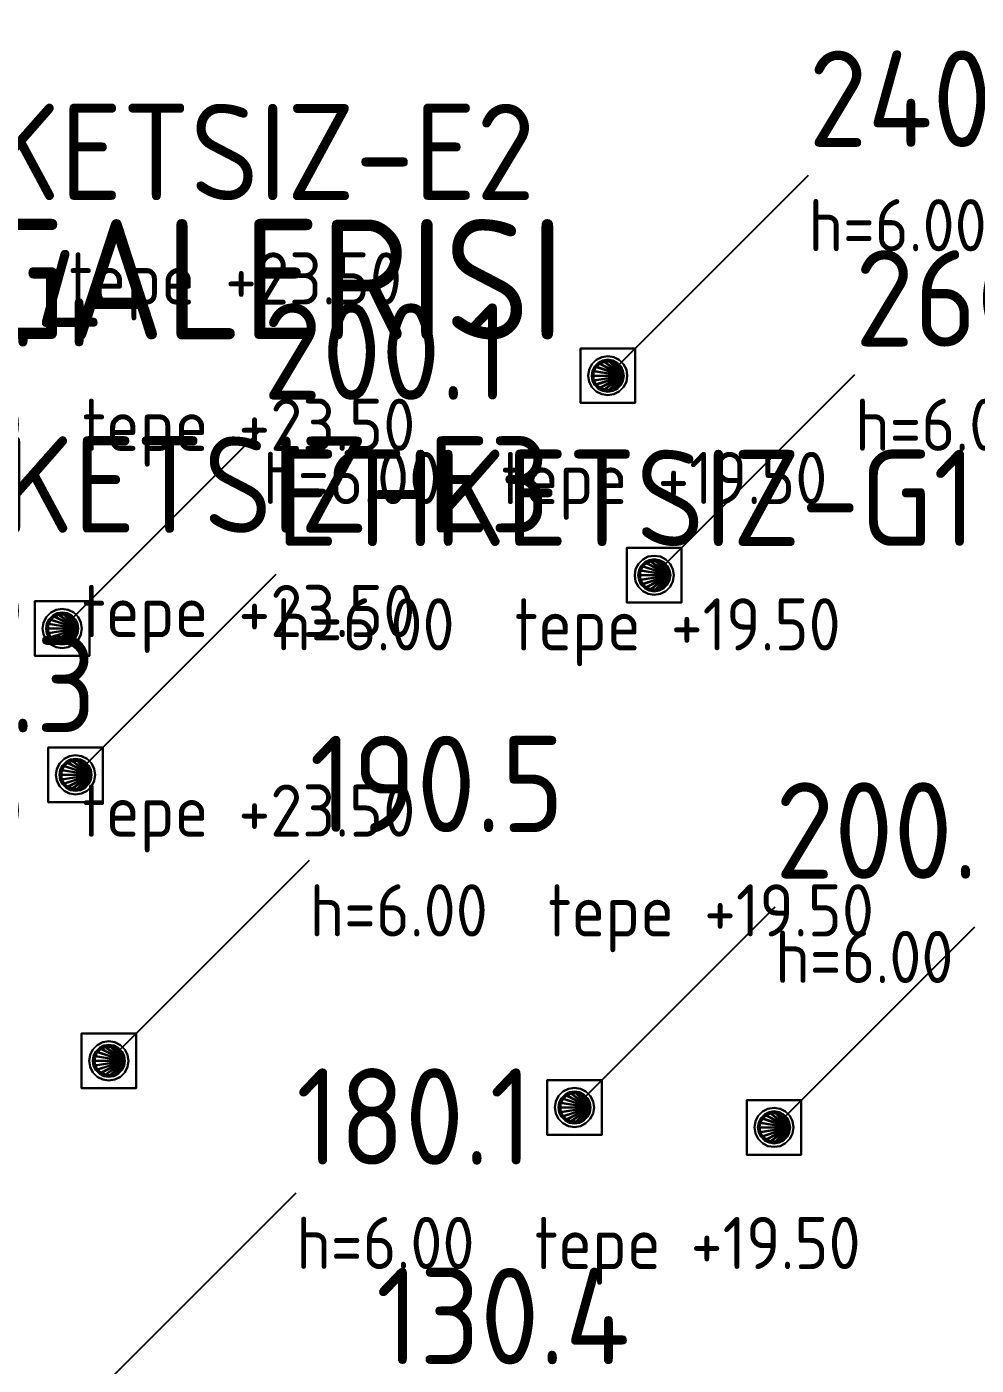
# Model space of a CAD drawing. Header units: metres. Extents: x 0 to 320, y 0 to 192.
# Drawn here: x 198.51 to 222.17, y 57.89 to 91.24 of the extents above; entities that cross this region are included whole.
import ezdxf
from ezdxf.enums import TextEntityAlignment as Align

# ---------------------------------------------------------------- set-up
doc = ezdxf.new("R2010")
doc.units = ezdxf.units.M
for name, color, linetype in [('05-CEPHE', 253, 'Continuous'), ('10-CATI-DOSEME', 254, 'Continuous'), ('11-PARAPET', 9, 'Continuous'), ('20-BACA-180', 40, 'Continuous'), ('20-BACA-190', 50, 'Continuous'), ('20-BACA-200', 70, 'Continuous'), ('20-BACA-240', 110, 'Continuous'), ('20-BACA-260', 150, 'Continuous'), ('20-BACA-ETIKETSIZ', 22, 'Continuous'), ('30-BACA-KODU', 7, 'Continuous'), ('31-KILAVUZ-CIZGI', 8, 'Continuous')]:
    doc.layers.add(name, color=color, linetype=linetype)
doc.styles.add('ANNOT', font='isocp.shx')

# ---------------------------------------------------------------- blocks, each defined once
blk = doc.blocks.new('BACA_180_D800_H6000')
at = {"layer": '20-BACA-180'}
mesh = blk.add_polyface(dxfattribs=at)
corners = [(-0.68, -0.68), (0.68, -0.68), (0.68, 0.68), (-0.68, 0.68), (-0.68, -0.68, 0.4), (0.68, -0.68, 0.4), (0.68, 0.68, 0.4), (-0.68, 0.68, 0.4), (0.4, 0, 0.4), (0.38, 0.124, 0.4), (0.38, 0.124, 5.55), (0.4, 0, 5.55), (0.324, 0.235, 0.4), (0.324, 0.235, 5.55), (0.235, 0.324, 0.4), (0.235, 0.324, 5.55), (0.124, 0.38, 0.4), (0.124, 0.38, 5.55), (0, 0.4, 0.4), (0, 0.4, 5.55), (-0.124, 0.38, 0.4), (-0.124, 0.38, 5.55), (-0.235, 0.324, 0.4), (-0.235, 0.324, 5.55), (-0.324, 0.235, 0.4), (-0.324, 0.235, 5.55), (-0.38, 0.124, 0.4), (-0.38, 0.124, 5.55), (-0.4, 0, 0.4), (-0.4, 0, 5.55), (-0.38, -0.124, 0.4), (-0.38, -0.124, 5.55), (-0.324, -0.235, 0.4), (-0.324, -0.235, 5.55), (-0.235, -0.324, 0.4), (-0.235, -0.324, 5.55), (-0.124, -0.38, 0.4), (-0.124, -0.38, 5.55), (0, -0.4, 0.4), (0, -0.4, 5.55), (0.124, -0.38, 0.4), (0.124, -0.38, 5.55), (0.235, -0.324, 0.4), (0.235, -0.324, 5.55), (0.324, -0.235, 0.4), (0.324, -0.235, 5.55), (0.38, -0.124, 0.4), (0.38, -0.124, 5.55), (0.488, 0, 3.13), (0.464, 0.151, 3.13), (0.464, 0.151, 3.27), (0.488, 0, 3.27), (0.395, 0.287, 3.13), (0.395, 0.287, 3.27), (0.287, 0.395, 3.13), (0.287, 0.395, 3.27), (0.151, 0.464, 3.13), (0.151, 0.464, 3.27), (0, 0.488, 3.13), (0, 0.488, 3.27), (-0.151, 0.464, 3.13), (-0.151, 0.464, 3.27), (-0.287, 0.395, 3.13), (-0.287, 0.395, 3.27), (-0.395, 0.287, 3.13), (-0.395, 0.287, 3.27), (-0.464, 0.151, 3.13), (-0.464, 0.151, 3.27), (-0.488, 0, 3.13), (-0.488, 0, 3.27), (-0.464, -0.151, 3.13), (-0.464, -0.151, 3.27), (-0.395, -0.287, 3.13), (-0.395, -0.287, 3.27), (-0.287, -0.395, 3.13), (-0.287, -0.395, 3.27), (-0.151, -0.464, 3.13), (-0.151, -0.464, 3.27), (0, -0.488, 3.13), (0, -0.488, 3.27), (0.151, -0.464, 3.13), (0.151, -0.464, 3.27), (0.287, -0.395, 3.13), (0.287, -0.395, 3.27), (0.395, -0.287, 3.13), (0.395, -0.287, 3.27), (0.464, -0.151, 3.13), (0.464, -0.151, 3.27), (0.335, 0.109, 5.85), (0.352, 0, 5.85), (0.285, 0.207, 5.85), (0.207, 0.285, 5.85), (0.109, 0.335, 5.85), (0, 0.352, 5.85), (-0.109, 0.335, 5.85), (-0.207, 0.285, 5.85), (-0.285, 0.207, 5.85), (-0.335, 0.109, 5.85), (-0.352, 0, 5.85), (-0.335, -0.109, 5.85), (-0.285, -0.207, 5.85), (-0.207, -0.285, 5.85), (-0.109, -0.335, 5.85), (0, -0.352, 5.85), (0.109, -0.335, 5.85), (0.207, -0.285, 5.85), (0.285, -0.207, 5.85), (0.335, -0.109, 5.85), (0.38, 0, 5.85), (0.361, 0.117, 5.85), (0.361, 0.117, 6), (0.38, 0, 6), (0.307, 0.223, 5.85), (0.307, 0.223, 6), (0.223, 0.307, 5.85), (0.223, 0.307, 6), (0.117, 0.361, 5.85), (0.117, 0.361, 6), (0, 0.38, 5.85), (0, 0.38, 6), (-0.117, 0.361, 5.85), (-0.117, 0.361, 6), (-0.223, 0.307, 5.85), (-0.223, 0.307, 6), (-0.307, 0.223, 5.85), (-0.307, 0.223, 6), (-0.361, 0.117, 5.85), (-0.361, 0.117, 6), (-0.38, 0, 5.85), (-0.38, 0, 6), (-0.361, -0.117, 5.85), (-0.361, -0.117, 6), (-0.307, -0.223, 5.85), (-0.307, -0.223, 6), (-0.223, -0.307, 5.85), (-0.223, -0.307, 6), (-0.117, -0.361, 5.85), (-0.117, -0.361, 6), (0, -0.38, 5.85), (0, -0.38, 6), (0.117, -0.361, 5.85), (0.117, -0.361, 6), (0.223, -0.307, 5.85), (0.223, -0.307, 6), (0.307, -0.223, 5.85), (0.307, -0.223, 6), (0.361, -0.117, 5.85), (0.361, -0.117, 6)]
mesh.append_faces([[corners[k] for k in face] for face in [(0, 1, 2, 3), (4, 5, 6, 7), (0, 1, 5, 4), (1, 2, 6, 5), (2, 3, 7, 6), (3, 0, 4, 7), (8, 9, 10, 11), (9, 12, 13, 10), (12, 14, 15, 13), (14, 16, 17, 15), (16, 18, 19, 17), (18, 20, 21, 19), (20, 22, 23, 21), (22, 24, 25, 23), (24, 26, 27, 25), (26, 28, 29, 27), (28, 30, 31, 29), (30, 32, 33, 31), (32, 34, 35, 33), (34, 36, 37, 35), (36, 38, 39, 37), (38, 40, 41, 39), (40, 42, 43, 41), (42, 44, 45, 43), (44, 46, 47, 45), (46, 8, 11, 47), (8, 9, 12), (11, 10, 13), (8, 12, 14), (11, 13, 15), (8, 14, 16), (11, 15, 17), (8, 16, 18), (11, 17, 19), (8, 18, 20), (11, 19, 21), (8, 20, 22), (11, 21, 23), (8, 22, 24), (11, 23, 25), (8, 24, 26), (11, 25, 27), (8, 26, 28), (11, 27, 29), (8, 28, 30), (11, 29, 31), (8, 30, 32), (11, 31, 33), (8, 32, 34), (11, 33, 35), (8, 34, 36), (11, 35, 37), (8, 36, 38), (11, 37, 39), (8, 38, 40), (11, 39, 41), (8, 40, 42), (11, 41, 43), (8, 42, 44), (11, 43, 45), (8, 44, 46), (11, 45, 47), (48, 49, 50, 51), (49, 52, 53, 50), (52, 54, 55, 53), (54, 56, 57, 55), (56, 58, 59, 57), (58, 60, 61, 59), (60, 62, 63, 61), (62, 64, 65, 63), (64, 66, 67, 65), (66, 68, 69, 67), (68, 70, 71, 69), (70, 72, 73, 71), (72, 74, 75, 73), (74, 76, 77, 75), (76, 78, 79, 77), (78, 80, 81, 79), (80, 82, 83, 81), (82, 84, 85, 83), (84, 86, 87, 85), (86, 48, 51, 87), (11, 10, 88, 89), (10, 13, 90, 88), (13, 15, 91, 90), (15, 17, 92, 91), (17, 19, 93, 92), (19, 21, 94, 93), (21, 23, 95, 94), (23, 25, 96, 95), (25, 27, 97, 96), (27, 29, 98, 97), (29, 31, 99, 98), (31, 33, 100, 99), (33, 35, 101, 100), (35, 37, 102, 101), (37, 39, 103, 102), (39, 41, 104, 103), (41, 43, 105, 104), (43, 45, 106, 105), (45, 47, 107, 106), (47, 11, 89, 107), (108, 109, 110, 111), (109, 112, 113, 110), (112, 114, 115, 113), (114, 116, 117, 115), (116, 118, 119, 117), (118, 120, 121, 119), (120, 122, 123, 121), (122, 124, 125, 123), (124, 126, 127, 125), (126, 128, 129, 127), (128, 130, 131, 129), (130, 132, 133, 131), (132, 134, 135, 133), (134, 136, 137, 135), (136, 138, 139, 137), (138, 140, 141, 139), (140, 142, 143, 141), (142, 144, 145, 143), (144, 146, 147, 145), (146, 108, 111, 147), (108, 109, 112), (111, 110, 113), (108, 112, 114), (111, 113, 115), (108, 114, 116), (111, 115, 117), (108, 116, 118), (111, 117, 119), (108, 118, 120), (111, 119, 121), (108, 120, 122), (111, 121, 123), (108, 122, 124), (111, 123, 125), (108, 124, 126), (111, 125, 127), (108, 126, 128), (111, 127, 129), (108, 128, 130), (111, 129, 131), (108, 130, 132), (111, 131, 133), (108, 132, 134), (111, 133, 135), (108, 134, 136), (111, 135, 137), (108, 136, 138), (111, 137, 139), (108, 138, 140), (111, 139, 141), (108, 140, 142), (111, 141, 143), (108, 142, 144), (111, 143, 145), (108, 144, 146), (111, 145, 147)]])
blk = doc.blocks.new('BACA_190_D800_H6000')
at = {"layer": '20-BACA-190'}
mesh = blk.add_polyface(dxfattribs=at)
corners = [(-0.68, -0.68), (0.68, -0.68), (0.68, 0.68), (-0.68, 0.68), (-0.68, -0.68, 0.4), (0.68, -0.68, 0.4), (0.68, 0.68, 0.4), (-0.68, 0.68, 0.4), (0.4, 0, 0.4), (0.38, 0.124, 0.4), (0.38, 0.124, 5.55), (0.4, 0, 5.55), (0.324, 0.235, 0.4), (0.324, 0.235, 5.55), (0.235, 0.324, 0.4), (0.235, 0.324, 5.55), (0.124, 0.38, 0.4), (0.124, 0.38, 5.55), (0, 0.4, 0.4), (0, 0.4, 5.55), (-0.124, 0.38, 0.4), (-0.124, 0.38, 5.55), (-0.235, 0.324, 0.4), (-0.235, 0.324, 5.55), (-0.324, 0.235, 0.4), (-0.324, 0.235, 5.55), (-0.38, 0.124, 0.4), (-0.38, 0.124, 5.55), (-0.4, 0, 0.4), (-0.4, 0, 5.55), (-0.38, -0.124, 0.4), (-0.38, -0.124, 5.55), (-0.324, -0.235, 0.4), (-0.324, -0.235, 5.55), (-0.235, -0.324, 0.4), (-0.235, -0.324, 5.55), (-0.124, -0.38, 0.4), (-0.124, -0.38, 5.55), (0, -0.4, 0.4), (0, -0.4, 5.55), (0.124, -0.38, 0.4), (0.124, -0.38, 5.55), (0.235, -0.324, 0.4), (0.235, -0.324, 5.55), (0.324, -0.235, 0.4), (0.324, -0.235, 5.55), (0.38, -0.124, 0.4), (0.38, -0.124, 5.55), (0.488, 0, 3.13), (0.464, 0.151, 3.13), (0.464, 0.151, 3.27), (0.488, 0, 3.27), (0.395, 0.287, 3.13), (0.395, 0.287, 3.27), (0.287, 0.395, 3.13), (0.287, 0.395, 3.27), (0.151, 0.464, 3.13), (0.151, 0.464, 3.27), (0, 0.488, 3.13), (0, 0.488, 3.27), (-0.151, 0.464, 3.13), (-0.151, 0.464, 3.27), (-0.287, 0.395, 3.13), (-0.287, 0.395, 3.27), (-0.395, 0.287, 3.13), (-0.395, 0.287, 3.27), (-0.464, 0.151, 3.13), (-0.464, 0.151, 3.27), (-0.488, 0, 3.13), (-0.488, 0, 3.27), (-0.464, -0.151, 3.13), (-0.464, -0.151, 3.27), (-0.395, -0.287, 3.13), (-0.395, -0.287, 3.27), (-0.287, -0.395, 3.13), (-0.287, -0.395, 3.27), (-0.151, -0.464, 3.13), (-0.151, -0.464, 3.27), (0, -0.488, 3.13), (0, -0.488, 3.27), (0.151, -0.464, 3.13), (0.151, -0.464, 3.27), (0.287, -0.395, 3.13), (0.287, -0.395, 3.27), (0.395, -0.287, 3.13), (0.395, -0.287, 3.27), (0.464, -0.151, 3.13), (0.464, -0.151, 3.27), (0.335, 0.109, 5.85), (0.352, 0, 5.85), (0.285, 0.207, 5.85), (0.207, 0.285, 5.85), (0.109, 0.335, 5.85), (0, 0.352, 5.85), (-0.109, 0.335, 5.85), (-0.207, 0.285, 5.85), (-0.285, 0.207, 5.85), (-0.335, 0.109, 5.85), (-0.352, 0, 5.85), (-0.335, -0.109, 5.85), (-0.285, -0.207, 5.85), (-0.207, -0.285, 5.85), (-0.109, -0.335, 5.85), (0, -0.352, 5.85), (0.109, -0.335, 5.85), (0.207, -0.285, 5.85), (0.285, -0.207, 5.85), (0.335, -0.109, 5.85), (0.38, 0, 5.85), (0.361, 0.117, 5.85), (0.361, 0.117, 6), (0.38, 0, 6), (0.307, 0.223, 5.85), (0.307, 0.223, 6), (0.223, 0.307, 5.85), (0.223, 0.307, 6), (0.117, 0.361, 5.85), (0.117, 0.361, 6), (0, 0.38, 5.85), (0, 0.38, 6), (-0.117, 0.361, 5.85), (-0.117, 0.361, 6), (-0.223, 0.307, 5.85), (-0.223, 0.307, 6), (-0.307, 0.223, 5.85), (-0.307, 0.223, 6), (-0.361, 0.117, 5.85), (-0.361, 0.117, 6), (-0.38, 0, 5.85), (-0.38, 0, 6), (-0.361, -0.117, 5.85), (-0.361, -0.117, 6), (-0.307, -0.223, 5.85), (-0.307, -0.223, 6), (-0.223, -0.307, 5.85), (-0.223, -0.307, 6), (-0.117, -0.361, 5.85), (-0.117, -0.361, 6), (0, -0.38, 5.85), (0, -0.38, 6), (0.117, -0.361, 5.85), (0.117, -0.361, 6), (0.223, -0.307, 5.85), (0.223, -0.307, 6), (0.307, -0.223, 5.85), (0.307, -0.223, 6), (0.361, -0.117, 5.85), (0.361, -0.117, 6)]
mesh.append_faces([[corners[k] for k in face] for face in [(0, 1, 2, 3), (4, 5, 6, 7), (0, 1, 5, 4), (1, 2, 6, 5), (2, 3, 7, 6), (3, 0, 4, 7), (8, 9, 10, 11), (9, 12, 13, 10), (12, 14, 15, 13), (14, 16, 17, 15), (16, 18, 19, 17), (18, 20, 21, 19), (20, 22, 23, 21), (22, 24, 25, 23), (24, 26, 27, 25), (26, 28, 29, 27), (28, 30, 31, 29), (30, 32, 33, 31), (32, 34, 35, 33), (34, 36, 37, 35), (36, 38, 39, 37), (38, 40, 41, 39), (40, 42, 43, 41), (42, 44, 45, 43), (44, 46, 47, 45), (46, 8, 11, 47), (8, 9, 12), (11, 10, 13), (8, 12, 14), (11, 13, 15), (8, 14, 16), (11, 15, 17), (8, 16, 18), (11, 17, 19), (8, 18, 20), (11, 19, 21), (8, 20, 22), (11, 21, 23), (8, 22, 24), (11, 23, 25), (8, 24, 26), (11, 25, 27), (8, 26, 28), (11, 27, 29), (8, 28, 30), (11, 29, 31), (8, 30, 32), (11, 31, 33), (8, 32, 34), (11, 33, 35), (8, 34, 36), (11, 35, 37), (8, 36, 38), (11, 37, 39), (8, 38, 40), (11, 39, 41), (8, 40, 42), (11, 41, 43), (8, 42, 44), (11, 43, 45), (8, 44, 46), (11, 45, 47), (48, 49, 50, 51), (49, 52, 53, 50), (52, 54, 55, 53), (54, 56, 57, 55), (56, 58, 59, 57), (58, 60, 61, 59), (60, 62, 63, 61), (62, 64, 65, 63), (64, 66, 67, 65), (66, 68, 69, 67), (68, 70, 71, 69), (70, 72, 73, 71), (72, 74, 75, 73), (74, 76, 77, 75), (76, 78, 79, 77), (78, 80, 81, 79), (80, 82, 83, 81), (82, 84, 85, 83), (84, 86, 87, 85), (86, 48, 51, 87), (11, 10, 88, 89), (10, 13, 90, 88), (13, 15, 91, 90), (15, 17, 92, 91), (17, 19, 93, 92), (19, 21, 94, 93), (21, 23, 95, 94), (23, 25, 96, 95), (25, 27, 97, 96), (27, 29, 98, 97), (29, 31, 99, 98), (31, 33, 100, 99), (33, 35, 101, 100), (35, 37, 102, 101), (37, 39, 103, 102), (39, 41, 104, 103), (41, 43, 105, 104), (43, 45, 106, 105), (45, 47, 107, 106), (47, 11, 89, 107), (108, 109, 110, 111), (109, 112, 113, 110), (112, 114, 115, 113), (114, 116, 117, 115), (116, 118, 119, 117), (118, 120, 121, 119), (120, 122, 123, 121), (122, 124, 125, 123), (124, 126, 127, 125), (126, 128, 129, 127), (128, 130, 131, 129), (130, 132, 133, 131), (132, 134, 135, 133), (134, 136, 137, 135), (136, 138, 139, 137), (138, 140, 141, 139), (140, 142, 143, 141), (142, 144, 145, 143), (144, 146, 147, 145), (146, 108, 111, 147), (108, 109, 112), (111, 110, 113), (108, 112, 114), (111, 113, 115), (108, 114, 116), (111, 115, 117), (108, 116, 118), (111, 117, 119), (108, 118, 120), (111, 119, 121), (108, 120, 122), (111, 121, 123), (108, 122, 124), (111, 123, 125), (108, 124, 126), (111, 125, 127), (108, 126, 128), (111, 127, 129), (108, 128, 130), (111, 129, 131), (108, 130, 132), (111, 131, 133), (108, 132, 134), (111, 133, 135), (108, 134, 136), (111, 135, 137), (108, 136, 138), (111, 137, 139), (108, 138, 140), (111, 139, 141), (108, 140, 142), (111, 141, 143), (108, 142, 144), (111, 143, 145), (108, 144, 146), (111, 145, 147)]])
blk = doc.blocks.new('BACA_200_D800_H6000')
at = {"layer": '20-BACA-200'}
mesh = blk.add_polyface(dxfattribs=at)
corners = [(-0.68, -0.68), (0.68, -0.68), (0.68, 0.68), (-0.68, 0.68), (-0.68, -0.68, 0.4), (0.68, -0.68, 0.4), (0.68, 0.68, 0.4), (-0.68, 0.68, 0.4), (0.4, 0, 0.4), (0.38, 0.124, 0.4), (0.38, 0.124, 5.55), (0.4, 0, 5.55), (0.324, 0.235, 0.4), (0.324, 0.235, 5.55), (0.235, 0.324, 0.4), (0.235, 0.324, 5.55), (0.124, 0.38, 0.4), (0.124, 0.38, 5.55), (0, 0.4, 0.4), (0, 0.4, 5.55), (-0.124, 0.38, 0.4), (-0.124, 0.38, 5.55), (-0.235, 0.324, 0.4), (-0.235, 0.324, 5.55), (-0.324, 0.235, 0.4), (-0.324, 0.235, 5.55), (-0.38, 0.124, 0.4), (-0.38, 0.124, 5.55), (-0.4, 0, 0.4), (-0.4, 0, 5.55), (-0.38, -0.124, 0.4), (-0.38, -0.124, 5.55), (-0.324, -0.235, 0.4), (-0.324, -0.235, 5.55), (-0.235, -0.324, 0.4), (-0.235, -0.324, 5.55), (-0.124, -0.38, 0.4), (-0.124, -0.38, 5.55), (0, -0.4, 0.4), (0, -0.4, 5.55), (0.124, -0.38, 0.4), (0.124, -0.38, 5.55), (0.235, -0.324, 0.4), (0.235, -0.324, 5.55), (0.324, -0.235, 0.4), (0.324, -0.235, 5.55), (0.38, -0.124, 0.4), (0.38, -0.124, 5.55), (0.488, 0, 3.13), (0.464, 0.151, 3.13), (0.464, 0.151, 3.27), (0.488, 0, 3.27), (0.395, 0.287, 3.13), (0.395, 0.287, 3.27), (0.287, 0.395, 3.13), (0.287, 0.395, 3.27), (0.151, 0.464, 3.13), (0.151, 0.464, 3.27), (0, 0.488, 3.13), (0, 0.488, 3.27), (-0.151, 0.464, 3.13), (-0.151, 0.464, 3.27), (-0.287, 0.395, 3.13), (-0.287, 0.395, 3.27), (-0.395, 0.287, 3.13), (-0.395, 0.287, 3.27), (-0.464, 0.151, 3.13), (-0.464, 0.151, 3.27), (-0.488, 0, 3.13), (-0.488, 0, 3.27), (-0.464, -0.151, 3.13), (-0.464, -0.151, 3.27), (-0.395, -0.287, 3.13), (-0.395, -0.287, 3.27), (-0.287, -0.395, 3.13), (-0.287, -0.395, 3.27), (-0.151, -0.464, 3.13), (-0.151, -0.464, 3.27), (0, -0.488, 3.13), (0, -0.488, 3.27), (0.151, -0.464, 3.13), (0.151, -0.464, 3.27), (0.287, -0.395, 3.13), (0.287, -0.395, 3.27), (0.395, -0.287, 3.13), (0.395, -0.287, 3.27), (0.464, -0.151, 3.13), (0.464, -0.151, 3.27), (0.335, 0.109, 5.85), (0.352, 0, 5.85), (0.285, 0.207, 5.85), (0.207, 0.285, 5.85), (0.109, 0.335, 5.85), (0, 0.352, 5.85), (-0.109, 0.335, 5.85), (-0.207, 0.285, 5.85), (-0.285, 0.207, 5.85), (-0.335, 0.109, 5.85), (-0.352, 0, 5.85), (-0.335, -0.109, 5.85), (-0.285, -0.207, 5.85), (-0.207, -0.285, 5.85), (-0.109, -0.335, 5.85), (0, -0.352, 5.85), (0.109, -0.335, 5.85), (0.207, -0.285, 5.85), (0.285, -0.207, 5.85), (0.335, -0.109, 5.85), (0.38, 0, 5.85), (0.361, 0.117, 5.85), (0.361, 0.117, 6), (0.38, 0, 6), (0.307, 0.223, 5.85), (0.307, 0.223, 6), (0.223, 0.307, 5.85), (0.223, 0.307, 6), (0.117, 0.361, 5.85), (0.117, 0.361, 6), (0, 0.38, 5.85), (0, 0.38, 6), (-0.117, 0.361, 5.85), (-0.117, 0.361, 6), (-0.223, 0.307, 5.85), (-0.223, 0.307, 6), (-0.307, 0.223, 5.85), (-0.307, 0.223, 6), (-0.361, 0.117, 5.85), (-0.361, 0.117, 6), (-0.38, 0, 5.85), (-0.38, 0, 6), (-0.361, -0.117, 5.85), (-0.361, -0.117, 6), (-0.307, -0.223, 5.85), (-0.307, -0.223, 6), (-0.223, -0.307, 5.85), (-0.223, -0.307, 6), (-0.117, -0.361, 5.85), (-0.117, -0.361, 6), (0, -0.38, 5.85), (0, -0.38, 6), (0.117, -0.361, 5.85), (0.117, -0.361, 6), (0.223, -0.307, 5.85), (0.223, -0.307, 6), (0.307, -0.223, 5.85), (0.307, -0.223, 6), (0.361, -0.117, 5.85), (0.361, -0.117, 6)]
mesh.append_faces([[corners[k] for k in face] for face in [(0, 1, 2, 3), (4, 5, 6, 7), (0, 1, 5, 4), (1, 2, 6, 5), (2, 3, 7, 6), (3, 0, 4, 7), (8, 9, 10, 11), (9, 12, 13, 10), (12, 14, 15, 13), (14, 16, 17, 15), (16, 18, 19, 17), (18, 20, 21, 19), (20, 22, 23, 21), (22, 24, 25, 23), (24, 26, 27, 25), (26, 28, 29, 27), (28, 30, 31, 29), (30, 32, 33, 31), (32, 34, 35, 33), (34, 36, 37, 35), (36, 38, 39, 37), (38, 40, 41, 39), (40, 42, 43, 41), (42, 44, 45, 43), (44, 46, 47, 45), (46, 8, 11, 47), (8, 9, 12), (11, 10, 13), (8, 12, 14), (11, 13, 15), (8, 14, 16), (11, 15, 17), (8, 16, 18), (11, 17, 19), (8, 18, 20), (11, 19, 21), (8, 20, 22), (11, 21, 23), (8, 22, 24), (11, 23, 25), (8, 24, 26), (11, 25, 27), (8, 26, 28), (11, 27, 29), (8, 28, 30), (11, 29, 31), (8, 30, 32), (11, 31, 33), (8, 32, 34), (11, 33, 35), (8, 34, 36), (11, 35, 37), (8, 36, 38), (11, 37, 39), (8, 38, 40), (11, 39, 41), (8, 40, 42), (11, 41, 43), (8, 42, 44), (11, 43, 45), (8, 44, 46), (11, 45, 47), (48, 49, 50, 51), (49, 52, 53, 50), (52, 54, 55, 53), (54, 56, 57, 55), (56, 58, 59, 57), (58, 60, 61, 59), (60, 62, 63, 61), (62, 64, 65, 63), (64, 66, 67, 65), (66, 68, 69, 67), (68, 70, 71, 69), (70, 72, 73, 71), (72, 74, 75, 73), (74, 76, 77, 75), (76, 78, 79, 77), (78, 80, 81, 79), (80, 82, 83, 81), (82, 84, 85, 83), (84, 86, 87, 85), (86, 48, 51, 87), (11, 10, 88, 89), (10, 13, 90, 88), (13, 15, 91, 90), (15, 17, 92, 91), (17, 19, 93, 92), (19, 21, 94, 93), (21, 23, 95, 94), (23, 25, 96, 95), (25, 27, 97, 96), (27, 29, 98, 97), (29, 31, 99, 98), (31, 33, 100, 99), (33, 35, 101, 100), (35, 37, 102, 101), (37, 39, 103, 102), (39, 41, 104, 103), (41, 43, 105, 104), (43, 45, 106, 105), (45, 47, 107, 106), (47, 11, 89, 107), (108, 109, 110, 111), (109, 112, 113, 110), (112, 114, 115, 113), (114, 116, 117, 115), (116, 118, 119, 117), (118, 120, 121, 119), (120, 122, 123, 121), (122, 124, 125, 123), (124, 126, 127, 125), (126, 128, 129, 127), (128, 130, 131, 129), (130, 132, 133, 131), (132, 134, 135, 133), (134, 136, 137, 135), (136, 138, 139, 137), (138, 140, 141, 139), (140, 142, 143, 141), (142, 144, 145, 143), (144, 146, 147, 145), (146, 108, 111, 147), (108, 109, 112), (111, 110, 113), (108, 112, 114), (111, 113, 115), (108, 114, 116), (111, 115, 117), (108, 116, 118), (111, 117, 119), (108, 118, 120), (111, 119, 121), (108, 120, 122), (111, 121, 123), (108, 122, 124), (111, 123, 125), (108, 124, 126), (111, 125, 127), (108, 126, 128), (111, 127, 129), (108, 128, 130), (111, 129, 131), (108, 130, 132), (111, 131, 133), (108, 132, 134), (111, 133, 135), (108, 134, 136), (111, 135, 137), (108, 136, 138), (111, 137, 139), (108, 138, 140), (111, 139, 141), (108, 140, 142), (111, 141, 143), (108, 142, 144), (111, 143, 145), (108, 144, 146), (111, 145, 147)]])
blk = doc.blocks.new('BACA_240_D800_H6000')
at = {"layer": '20-BACA-240'}
mesh = blk.add_polyface(dxfattribs=at)
corners = [(-0.68, -0.68), (0.68, -0.68), (0.68, 0.68), (-0.68, 0.68), (-0.68, -0.68, 0.4), (0.68, -0.68, 0.4), (0.68, 0.68, 0.4), (-0.68, 0.68, 0.4), (0.4, 0, 0.4), (0.38, 0.124, 0.4), (0.38, 0.124, 5.55), (0.4, 0, 5.55), (0.324, 0.235, 0.4), (0.324, 0.235, 5.55), (0.235, 0.324, 0.4), (0.235, 0.324, 5.55), (0.124, 0.38, 0.4), (0.124, 0.38, 5.55), (0, 0.4, 0.4), (0, 0.4, 5.55), (-0.124, 0.38, 0.4), (-0.124, 0.38, 5.55), (-0.235, 0.324, 0.4), (-0.235, 0.324, 5.55), (-0.324, 0.235, 0.4), (-0.324, 0.235, 5.55), (-0.38, 0.124, 0.4), (-0.38, 0.124, 5.55), (-0.4, 0, 0.4), (-0.4, 0, 5.55), (-0.38, -0.124, 0.4), (-0.38, -0.124, 5.55), (-0.324, -0.235, 0.4), (-0.324, -0.235, 5.55), (-0.235, -0.324, 0.4), (-0.235, -0.324, 5.55), (-0.124, -0.38, 0.4), (-0.124, -0.38, 5.55), (0, -0.4, 0.4), (0, -0.4, 5.55), (0.124, -0.38, 0.4), (0.124, -0.38, 5.55), (0.235, -0.324, 0.4), (0.235, -0.324, 5.55), (0.324, -0.235, 0.4), (0.324, -0.235, 5.55), (0.38, -0.124, 0.4), (0.38, -0.124, 5.55), (0.488, 0, 3.13), (0.464, 0.151, 3.13), (0.464, 0.151, 3.27), (0.488, 0, 3.27), (0.395, 0.287, 3.13), (0.395, 0.287, 3.27), (0.287, 0.395, 3.13), (0.287, 0.395, 3.27), (0.151, 0.464, 3.13), (0.151, 0.464, 3.27), (0, 0.488, 3.13), (0, 0.488, 3.27), (-0.151, 0.464, 3.13), (-0.151, 0.464, 3.27), (-0.287, 0.395, 3.13), (-0.287, 0.395, 3.27), (-0.395, 0.287, 3.13), (-0.395, 0.287, 3.27), (-0.464, 0.151, 3.13), (-0.464, 0.151, 3.27), (-0.488, 0, 3.13), (-0.488, 0, 3.27), (-0.464, -0.151, 3.13), (-0.464, -0.151, 3.27), (-0.395, -0.287, 3.13), (-0.395, -0.287, 3.27), (-0.287, -0.395, 3.13), (-0.287, -0.395, 3.27), (-0.151, -0.464, 3.13), (-0.151, -0.464, 3.27), (0, -0.488, 3.13), (0, -0.488, 3.27), (0.151, -0.464, 3.13), (0.151, -0.464, 3.27), (0.287, -0.395, 3.13), (0.287, -0.395, 3.27), (0.395, -0.287, 3.13), (0.395, -0.287, 3.27), (0.464, -0.151, 3.13), (0.464, -0.151, 3.27), (0.335, 0.109, 5.85), (0.352, 0, 5.85), (0.285, 0.207, 5.85), (0.207, 0.285, 5.85), (0.109, 0.335, 5.85), (0, 0.352, 5.85), (-0.109, 0.335, 5.85), (-0.207, 0.285, 5.85), (-0.285, 0.207, 5.85), (-0.335, 0.109, 5.85), (-0.352, 0, 5.85), (-0.335, -0.109, 5.85), (-0.285, -0.207, 5.85), (-0.207, -0.285, 5.85), (-0.109, -0.335, 5.85), (0, -0.352, 5.85), (0.109, -0.335, 5.85), (0.207, -0.285, 5.85), (0.285, -0.207, 5.85), (0.335, -0.109, 5.85), (0.38, 0, 5.85), (0.361, 0.117, 5.85), (0.361, 0.117, 6), (0.38, 0, 6), (0.307, 0.223, 5.85), (0.307, 0.223, 6), (0.223, 0.307, 5.85), (0.223, 0.307, 6), (0.117, 0.361, 5.85), (0.117, 0.361, 6), (0, 0.38, 5.85), (0, 0.38, 6), (-0.117, 0.361, 5.85), (-0.117, 0.361, 6), (-0.223, 0.307, 5.85), (-0.223, 0.307, 6), (-0.307, 0.223, 5.85), (-0.307, 0.223, 6), (-0.361, 0.117, 5.85), (-0.361, 0.117, 6), (-0.38, 0, 5.85), (-0.38, 0, 6), (-0.361, -0.117, 5.85), (-0.361, -0.117, 6), (-0.307, -0.223, 5.85), (-0.307, -0.223, 6), (-0.223, -0.307, 5.85), (-0.223, -0.307, 6), (-0.117, -0.361, 5.85), (-0.117, -0.361, 6), (0, -0.38, 5.85), (0, -0.38, 6), (0.117, -0.361, 5.85), (0.117, -0.361, 6), (0.223, -0.307, 5.85), (0.223, -0.307, 6), (0.307, -0.223, 5.85), (0.307, -0.223, 6), (0.361, -0.117, 5.85), (0.361, -0.117, 6)]
mesh.append_faces([[corners[k] for k in face] for face in [(0, 1, 2, 3), (4, 5, 6, 7), (0, 1, 5, 4), (1, 2, 6, 5), (2, 3, 7, 6), (3, 0, 4, 7), (8, 9, 10, 11), (9, 12, 13, 10), (12, 14, 15, 13), (14, 16, 17, 15), (16, 18, 19, 17), (18, 20, 21, 19), (20, 22, 23, 21), (22, 24, 25, 23), (24, 26, 27, 25), (26, 28, 29, 27), (28, 30, 31, 29), (30, 32, 33, 31), (32, 34, 35, 33), (34, 36, 37, 35), (36, 38, 39, 37), (38, 40, 41, 39), (40, 42, 43, 41), (42, 44, 45, 43), (44, 46, 47, 45), (46, 8, 11, 47), (8, 9, 12), (11, 10, 13), (8, 12, 14), (11, 13, 15), (8, 14, 16), (11, 15, 17), (8, 16, 18), (11, 17, 19), (8, 18, 20), (11, 19, 21), (8, 20, 22), (11, 21, 23), (8, 22, 24), (11, 23, 25), (8, 24, 26), (11, 25, 27), (8, 26, 28), (11, 27, 29), (8, 28, 30), (11, 29, 31), (8, 30, 32), (11, 31, 33), (8, 32, 34), (11, 33, 35), (8, 34, 36), (11, 35, 37), (8, 36, 38), (11, 37, 39), (8, 38, 40), (11, 39, 41), (8, 40, 42), (11, 41, 43), (8, 42, 44), (11, 43, 45), (8, 44, 46), (11, 45, 47), (48, 49, 50, 51), (49, 52, 53, 50), (52, 54, 55, 53), (54, 56, 57, 55), (56, 58, 59, 57), (58, 60, 61, 59), (60, 62, 63, 61), (62, 64, 65, 63), (64, 66, 67, 65), (66, 68, 69, 67), (68, 70, 71, 69), (70, 72, 73, 71), (72, 74, 75, 73), (74, 76, 77, 75), (76, 78, 79, 77), (78, 80, 81, 79), (80, 82, 83, 81), (82, 84, 85, 83), (84, 86, 87, 85), (86, 48, 51, 87), (11, 10, 88, 89), (10, 13, 90, 88), (13, 15, 91, 90), (15, 17, 92, 91), (17, 19, 93, 92), (19, 21, 94, 93), (21, 23, 95, 94), (23, 25, 96, 95), (25, 27, 97, 96), (27, 29, 98, 97), (29, 31, 99, 98), (31, 33, 100, 99), (33, 35, 101, 100), (35, 37, 102, 101), (37, 39, 103, 102), (39, 41, 104, 103), (41, 43, 105, 104), (43, 45, 106, 105), (45, 47, 107, 106), (47, 11, 89, 107), (108, 109, 110, 111), (109, 112, 113, 110), (112, 114, 115, 113), (114, 116, 117, 115), (116, 118, 119, 117), (118, 120, 121, 119), (120, 122, 123, 121), (122, 124, 125, 123), (124, 126, 127, 125), (126, 128, 129, 127), (128, 130, 131, 129), (130, 132, 133, 131), (132, 134, 135, 133), (134, 136, 137, 135), (136, 138, 139, 137), (138, 140, 141, 139), (140, 142, 143, 141), (142, 144, 145, 143), (144, 146, 147, 145), (146, 108, 111, 147), (108, 109, 112), (111, 110, 113), (108, 112, 114), (111, 113, 115), (108, 114, 116), (111, 115, 117), (108, 116, 118), (111, 117, 119), (108, 118, 120), (111, 119, 121), (108, 120, 122), (111, 121, 123), (108, 122, 124), (111, 123, 125), (108, 124, 126), (111, 125, 127), (108, 126, 128), (111, 127, 129), (108, 128, 130), (111, 129, 131), (108, 130, 132), (111, 131, 133), (108, 132, 134), (111, 133, 135), (108, 134, 136), (111, 135, 137), (108, 136, 138), (111, 137, 139), (108, 138, 140), (111, 139, 141), (108, 140, 142), (111, 141, 143), (108, 142, 144), (111, 143, 145), (108, 144, 146), (111, 145, 147)]])
blk = doc.blocks.new('BACA_260_D800_H6000')
at = {"layer": '20-BACA-260'}
mesh = blk.add_polyface(dxfattribs=at)
corners = [(-0.68, -0.68), (0.68, -0.68), (0.68, 0.68), (-0.68, 0.68), (-0.68, -0.68, 0.4), (0.68, -0.68, 0.4), (0.68, 0.68, 0.4), (-0.68, 0.68, 0.4), (0.4, 0, 0.4), (0.38, 0.124, 0.4), (0.38, 0.124, 5.55), (0.4, 0, 5.55), (0.324, 0.235, 0.4), (0.324, 0.235, 5.55), (0.235, 0.324, 0.4), (0.235, 0.324, 5.55), (0.124, 0.38, 0.4), (0.124, 0.38, 5.55), (0, 0.4, 0.4), (0, 0.4, 5.55), (-0.124, 0.38, 0.4), (-0.124, 0.38, 5.55), (-0.235, 0.324, 0.4), (-0.235, 0.324, 5.55), (-0.324, 0.235, 0.4), (-0.324, 0.235, 5.55), (-0.38, 0.124, 0.4), (-0.38, 0.124, 5.55), (-0.4, 0, 0.4), (-0.4, 0, 5.55), (-0.38, -0.124, 0.4), (-0.38, -0.124, 5.55), (-0.324, -0.235, 0.4), (-0.324, -0.235, 5.55), (-0.235, -0.324, 0.4), (-0.235, -0.324, 5.55), (-0.124, -0.38, 0.4), (-0.124, -0.38, 5.55), (0, -0.4, 0.4), (0, -0.4, 5.55), (0.124, -0.38, 0.4), (0.124, -0.38, 5.55), (0.235, -0.324, 0.4), (0.235, -0.324, 5.55), (0.324, -0.235, 0.4), (0.324, -0.235, 5.55), (0.38, -0.124, 0.4), (0.38, -0.124, 5.55), (0.488, 0, 3.13), (0.464, 0.151, 3.13), (0.464, 0.151, 3.27), (0.488, 0, 3.27), (0.395, 0.287, 3.13), (0.395, 0.287, 3.27), (0.287, 0.395, 3.13), (0.287, 0.395, 3.27), (0.151, 0.464, 3.13), (0.151, 0.464, 3.27), (0, 0.488, 3.13), (0, 0.488, 3.27), (-0.151, 0.464, 3.13), (-0.151, 0.464, 3.27), (-0.287, 0.395, 3.13), (-0.287, 0.395, 3.27), (-0.395, 0.287, 3.13), (-0.395, 0.287, 3.27), (-0.464, 0.151, 3.13), (-0.464, 0.151, 3.27), (-0.488, 0, 3.13), (-0.488, 0, 3.27), (-0.464, -0.151, 3.13), (-0.464, -0.151, 3.27), (-0.395, -0.287, 3.13), (-0.395, -0.287, 3.27), (-0.287, -0.395, 3.13), (-0.287, -0.395, 3.27), (-0.151, -0.464, 3.13), (-0.151, -0.464, 3.27), (0, -0.488, 3.13), (0, -0.488, 3.27), (0.151, -0.464, 3.13), (0.151, -0.464, 3.27), (0.287, -0.395, 3.13), (0.287, -0.395, 3.27), (0.395, -0.287, 3.13), (0.395, -0.287, 3.27), (0.464, -0.151, 3.13), (0.464, -0.151, 3.27), (0.335, 0.109, 5.85), (0.352, 0, 5.85), (0.285, 0.207, 5.85), (0.207, 0.285, 5.85), (0.109, 0.335, 5.85), (0, 0.352, 5.85), (-0.109, 0.335, 5.85), (-0.207, 0.285, 5.85), (-0.285, 0.207, 5.85), (-0.335, 0.109, 5.85), (-0.352, 0, 5.85), (-0.335, -0.109, 5.85), (-0.285, -0.207, 5.85), (-0.207, -0.285, 5.85), (-0.109, -0.335, 5.85), (0, -0.352, 5.85), (0.109, -0.335, 5.85), (0.207, -0.285, 5.85), (0.285, -0.207, 5.85), (0.335, -0.109, 5.85), (0.38, 0, 5.85), (0.361, 0.117, 5.85), (0.361, 0.117, 6), (0.38, 0, 6), (0.307, 0.223, 5.85), (0.307, 0.223, 6), (0.223, 0.307, 5.85), (0.223, 0.307, 6), (0.117, 0.361, 5.85), (0.117, 0.361, 6), (0, 0.38, 5.85), (0, 0.38, 6), (-0.117, 0.361, 5.85), (-0.117, 0.361, 6), (-0.223, 0.307, 5.85), (-0.223, 0.307, 6), (-0.307, 0.223, 5.85), (-0.307, 0.223, 6), (-0.361, 0.117, 5.85), (-0.361, 0.117, 6), (-0.38, 0, 5.85), (-0.38, 0, 6), (-0.361, -0.117, 5.85), (-0.361, -0.117, 6), (-0.307, -0.223, 5.85), (-0.307, -0.223, 6), (-0.223, -0.307, 5.85), (-0.223, -0.307, 6), (-0.117, -0.361, 5.85), (-0.117, -0.361, 6), (0, -0.38, 5.85), (0, -0.38, 6), (0.117, -0.361, 5.85), (0.117, -0.361, 6), (0.223, -0.307, 5.85), (0.223, -0.307, 6), (0.307, -0.223, 5.85), (0.307, -0.223, 6), (0.361, -0.117, 5.85), (0.361, -0.117, 6)]
mesh.append_faces([[corners[k] for k in face] for face in [(0, 1, 2, 3), (4, 5, 6, 7), (0, 1, 5, 4), (1, 2, 6, 5), (2, 3, 7, 6), (3, 0, 4, 7), (8, 9, 10, 11), (9, 12, 13, 10), (12, 14, 15, 13), (14, 16, 17, 15), (16, 18, 19, 17), (18, 20, 21, 19), (20, 22, 23, 21), (22, 24, 25, 23), (24, 26, 27, 25), (26, 28, 29, 27), (28, 30, 31, 29), (30, 32, 33, 31), (32, 34, 35, 33), (34, 36, 37, 35), (36, 38, 39, 37), (38, 40, 41, 39), (40, 42, 43, 41), (42, 44, 45, 43), (44, 46, 47, 45), (46, 8, 11, 47), (8, 9, 12), (11, 10, 13), (8, 12, 14), (11, 13, 15), (8, 14, 16), (11, 15, 17), (8, 16, 18), (11, 17, 19), (8, 18, 20), (11, 19, 21), (8, 20, 22), (11, 21, 23), (8, 22, 24), (11, 23, 25), (8, 24, 26), (11, 25, 27), (8, 26, 28), (11, 27, 29), (8, 28, 30), (11, 29, 31), (8, 30, 32), (11, 31, 33), (8, 32, 34), (11, 33, 35), (8, 34, 36), (11, 35, 37), (8, 36, 38), (11, 37, 39), (8, 38, 40), (11, 39, 41), (8, 40, 42), (11, 41, 43), (8, 42, 44), (11, 43, 45), (8, 44, 46), (11, 45, 47), (48, 49, 50, 51), (49, 52, 53, 50), (52, 54, 55, 53), (54, 56, 57, 55), (56, 58, 59, 57), (58, 60, 61, 59), (60, 62, 63, 61), (62, 64, 65, 63), (64, 66, 67, 65), (66, 68, 69, 67), (68, 70, 71, 69), (70, 72, 73, 71), (72, 74, 75, 73), (74, 76, 77, 75), (76, 78, 79, 77), (78, 80, 81, 79), (80, 82, 83, 81), (82, 84, 85, 83), (84, 86, 87, 85), (86, 48, 51, 87), (11, 10, 88, 89), (10, 13, 90, 88), (13, 15, 91, 90), (15, 17, 92, 91), (17, 19, 93, 92), (19, 21, 94, 93), (21, 23, 95, 94), (23, 25, 96, 95), (25, 27, 97, 96), (27, 29, 98, 97), (29, 31, 99, 98), (31, 33, 100, 99), (33, 35, 101, 100), (35, 37, 102, 101), (37, 39, 103, 102), (39, 41, 104, 103), (41, 43, 105, 104), (43, 45, 106, 105), (45, 47, 107, 106), (47, 11, 89, 107), (108, 109, 110, 111), (109, 112, 113, 110), (112, 114, 115, 113), (114, 116, 117, 115), (116, 118, 119, 117), (118, 120, 121, 119), (120, 122, 123, 121), (122, 124, 125, 123), (124, 126, 127, 125), (126, 128, 129, 127), (128, 130, 131, 129), (130, 132, 133, 131), (132, 134, 135, 133), (134, 136, 137, 135), (136, 138, 139, 137), (138, 140, 141, 139), (140, 142, 143, 141), (142, 144, 145, 143), (144, 146, 147, 145), (146, 108, 111, 147), (108, 109, 112), (111, 110, 113), (108, 112, 114), (111, 113, 115), (108, 114, 116), (111, 115, 117), (108, 116, 118), (111, 117, 119), (108, 118, 120), (111, 119, 121), (108, 120, 122), (111, 121, 123), (108, 122, 124), (111, 123, 125), (108, 124, 126), (111, 125, 127), (108, 126, 128), (111, 127, 129), (108, 128, 130), (111, 129, 131), (108, 130, 132), (111, 131, 133), (108, 132, 134), (111, 133, 135), (108, 134, 136), (111, 135, 137), (108, 136, 138), (111, 137, 139), (108, 138, 140), (111, 139, 141), (108, 140, 142), (111, 141, 143), (108, 142, 144), (111, 143, 145), (108, 144, 146), (111, 145, 147)]])
blk = doc.blocks.new('BACA_ETIKETSIZ_D800_H6000')
at = {"layer": '20-BACA-ETIKETSIZ'}
mesh = blk.add_polyface(dxfattribs=at)
corners = [(-0.68, -0.68), (0.68, -0.68), (0.68, 0.68), (-0.68, 0.68), (-0.68, -0.68, 0.4), (0.68, -0.68, 0.4), (0.68, 0.68, 0.4), (-0.68, 0.68, 0.4), (0.4, 0, 0.4), (0.38, 0.124, 0.4), (0.38, 0.124, 5.55), (0.4, 0, 5.55), (0.324, 0.235, 0.4), (0.324, 0.235, 5.55), (0.235, 0.324, 0.4), (0.235, 0.324, 5.55), (0.124, 0.38, 0.4), (0.124, 0.38, 5.55), (0, 0.4, 0.4), (0, 0.4, 5.55), (-0.124, 0.38, 0.4), (-0.124, 0.38, 5.55), (-0.235, 0.324, 0.4), (-0.235, 0.324, 5.55), (-0.324, 0.235, 0.4), (-0.324, 0.235, 5.55), (-0.38, 0.124, 0.4), (-0.38, 0.124, 5.55), (-0.4, 0, 0.4), (-0.4, 0, 5.55), (-0.38, -0.124, 0.4), (-0.38, -0.124, 5.55), (-0.324, -0.235, 0.4), (-0.324, -0.235, 5.55), (-0.235, -0.324, 0.4), (-0.235, -0.324, 5.55), (-0.124, -0.38, 0.4), (-0.124, -0.38, 5.55), (0, -0.4, 0.4), (0, -0.4, 5.55), (0.124, -0.38, 0.4), (0.124, -0.38, 5.55), (0.235, -0.324, 0.4), (0.235, -0.324, 5.55), (0.324, -0.235, 0.4), (0.324, -0.235, 5.55), (0.38, -0.124, 0.4), (0.38, -0.124, 5.55), (0.488, 0, 3.13), (0.464, 0.151, 3.13), (0.464, 0.151, 3.27), (0.488, 0, 3.27), (0.395, 0.287, 3.13), (0.395, 0.287, 3.27), (0.287, 0.395, 3.13), (0.287, 0.395, 3.27), (0.151, 0.464, 3.13), (0.151, 0.464, 3.27), (0, 0.488, 3.13), (0, 0.488, 3.27), (-0.151, 0.464, 3.13), (-0.151, 0.464, 3.27), (-0.287, 0.395, 3.13), (-0.287, 0.395, 3.27), (-0.395, 0.287, 3.13), (-0.395, 0.287, 3.27), (-0.464, 0.151, 3.13), (-0.464, 0.151, 3.27), (-0.488, 0, 3.13), (-0.488, 0, 3.27), (-0.464, -0.151, 3.13), (-0.464, -0.151, 3.27), (-0.395, -0.287, 3.13), (-0.395, -0.287, 3.27), (-0.287, -0.395, 3.13), (-0.287, -0.395, 3.27), (-0.151, -0.464, 3.13), (-0.151, -0.464, 3.27), (0, -0.488, 3.13), (0, -0.488, 3.27), (0.151, -0.464, 3.13), (0.151, -0.464, 3.27), (0.287, -0.395, 3.13), (0.287, -0.395, 3.27), (0.395, -0.287, 3.13), (0.395, -0.287, 3.27), (0.464, -0.151, 3.13), (0.464, -0.151, 3.27), (0.335, 0.109, 5.85), (0.352, 0, 5.85), (0.285, 0.207, 5.85), (0.207, 0.285, 5.85), (0.109, 0.335, 5.85), (0, 0.352, 5.85), (-0.109, 0.335, 5.85), (-0.207, 0.285, 5.85), (-0.285, 0.207, 5.85), (-0.335, 0.109, 5.85), (-0.352, 0, 5.85), (-0.335, -0.109, 5.85), (-0.285, -0.207, 5.85), (-0.207, -0.285, 5.85), (-0.109, -0.335, 5.85), (0, -0.352, 5.85), (0.109, -0.335, 5.85), (0.207, -0.285, 5.85), (0.285, -0.207, 5.85), (0.335, -0.109, 5.85), (0.38, 0, 5.85), (0.361, 0.117, 5.85), (0.361, 0.117, 6), (0.38, 0, 6), (0.307, 0.223, 5.85), (0.307, 0.223, 6), (0.223, 0.307, 5.85), (0.223, 0.307, 6), (0.117, 0.361, 5.85), (0.117, 0.361, 6), (0, 0.38, 5.85), (0, 0.38, 6), (-0.117, 0.361, 5.85), (-0.117, 0.361, 6), (-0.223, 0.307, 5.85), (-0.223, 0.307, 6), (-0.307, 0.223, 5.85), (-0.307, 0.223, 6), (-0.361, 0.117, 5.85), (-0.361, 0.117, 6), (-0.38, 0, 5.85), (-0.38, 0, 6), (-0.361, -0.117, 5.85), (-0.361, -0.117, 6), (-0.307, -0.223, 5.85), (-0.307, -0.223, 6), (-0.223, -0.307, 5.85), (-0.223, -0.307, 6), (-0.117, -0.361, 5.85), (-0.117, -0.361, 6), (0, -0.38, 5.85), (0, -0.38, 6), (0.117, -0.361, 5.85), (0.117, -0.361, 6), (0.223, -0.307, 5.85), (0.223, -0.307, 6), (0.307, -0.223, 5.85), (0.307, -0.223, 6), (0.361, -0.117, 5.85), (0.361, -0.117, 6)]
mesh.append_faces([[corners[k] for k in face] for face in [(0, 1, 2, 3), (4, 5, 6, 7), (0, 1, 5, 4), (1, 2, 6, 5), (2, 3, 7, 6), (3, 0, 4, 7), (8, 9, 10, 11), (9, 12, 13, 10), (12, 14, 15, 13), (14, 16, 17, 15), (16, 18, 19, 17), (18, 20, 21, 19), (20, 22, 23, 21), (22, 24, 25, 23), (24, 26, 27, 25), (26, 28, 29, 27), (28, 30, 31, 29), (30, 32, 33, 31), (32, 34, 35, 33), (34, 36, 37, 35), (36, 38, 39, 37), (38, 40, 41, 39), (40, 42, 43, 41), (42, 44, 45, 43), (44, 46, 47, 45), (46, 8, 11, 47), (8, 9, 12), (11, 10, 13), (8, 12, 14), (11, 13, 15), (8, 14, 16), (11, 15, 17), (8, 16, 18), (11, 17, 19), (8, 18, 20), (11, 19, 21), (8, 20, 22), (11, 21, 23), (8, 22, 24), (11, 23, 25), (8, 24, 26), (11, 25, 27), (8, 26, 28), (11, 27, 29), (8, 28, 30), (11, 29, 31), (8, 30, 32), (11, 31, 33), (8, 32, 34), (11, 33, 35), (8, 34, 36), (11, 35, 37), (8, 36, 38), (11, 37, 39), (8, 38, 40), (11, 39, 41), (8, 40, 42), (11, 41, 43), (8, 42, 44), (11, 43, 45), (8, 44, 46), (11, 45, 47), (48, 49, 50, 51), (49, 52, 53, 50), (52, 54, 55, 53), (54, 56, 57, 55), (56, 58, 59, 57), (58, 60, 61, 59), (60, 62, 63, 61), (62, 64, 65, 63), (64, 66, 67, 65), (66, 68, 69, 67), (68, 70, 71, 69), (70, 72, 73, 71), (72, 74, 75, 73), (74, 76, 77, 75), (76, 78, 79, 77), (78, 80, 81, 79), (80, 82, 83, 81), (82, 84, 85, 83), (84, 86, 87, 85), (86, 48, 51, 87), (11, 10, 88, 89), (10, 13, 90, 88), (13, 15, 91, 90), (15, 17, 92, 91), (17, 19, 93, 92), (19, 21, 94, 93), (21, 23, 95, 94), (23, 25, 96, 95), (25, 27, 97, 96), (27, 29, 98, 97), (29, 31, 99, 98), (31, 33, 100, 99), (33, 35, 101, 100), (35, 37, 102, 101), (37, 39, 103, 102), (39, 41, 104, 103), (41, 43, 105, 104), (43, 45, 106, 105), (45, 47, 107, 106), (47, 11, 89, 107), (108, 109, 110, 111), (109, 112, 113, 110), (112, 114, 115, 113), (114, 116, 117, 115), (116, 118, 119, 117), (118, 120, 121, 119), (120, 122, 123, 121), (122, 124, 125, 123), (124, 126, 127, 125), (126, 128, 129, 127), (128, 130, 131, 129), (130, 132, 133, 131), (132, 134, 135, 133), (134, 136, 137, 135), (136, 138, 139, 137), (138, 140, 141, 139), (140, 142, 143, 141), (142, 144, 145, 143), (144, 146, 147, 145), (146, 108, 111, 147), (108, 109, 112), (111, 110, 113), (108, 112, 114), (111, 113, 115), (108, 114, 116), (111, 115, 117), (108, 116, 118), (111, 117, 119), (108, 118, 120), (111, 119, 121), (108, 120, 122), (111, 121, 123), (108, 122, 124), (111, 123, 125), (108, 124, 126), (111, 125, 127), (108, 126, 128), (111, 127, 129), (108, 128, 130), (111, 129, 131), (108, 130, 132), (111, 131, 133), (108, 132, 134), (111, 133, 135), (108, 134, 136), (111, 135, 137), (108, 136, 138), (111, 137, 139), (108, 138, 140), (111, 139, 141), (108, 140, 142), (111, 141, 143), (108, 142, 144), (111, 143, 145), (108, 144, 146), (111, 145, 147)]])

msp = doc.modelspace()

# ---------------------------------------------------------------- linework, layer by layer
at = {"layer": '31-KILAVUZ-CIZGI'}
for points in [[(212.989, 82.544, 19.5), (212.989, 82.544, 22), (217.989, 87.544, 22)], [(214.149, 77.571, 19.5), (214.149, 77.571, 22), (219.149, 82.571, 22)], [(199.397, 76.245, 19.5), (199.397, 76.245, 22), (204.397, 81.245, 22)], [(199.729, 72.599, 19.5), (199.729, 72.599, 22), (204.729, 77.599, 22)], [(200.558, 65.471, 19.5), (200.558, 65.471, 22), (205.558, 70.471, 22)], [(212.16, 64.311, 19.5), (212.16, 64.311, 22), (217.16, 69.311, 22)], [(217.133, 63.814, 19.5), (217.133, 63.814, 22), (222.133, 68.814, 22)], [(200.226, 57.184, 19.5), (200.226, 57.184, 22), (205.226, 62.184, 22)]]:
    msp.add_polyline3d(points, dxfattribs=at)

# ---------------------------------------------------------------- block references
at = {"layer": '20-BACA-180'}
msp.add_blockref('BACA_180_D800_H6000', (217.133, 63.814, 13.5), dxfattribs=at)
at = {"layer": '20-BACA-190'}
msp.add_blockref('BACA_190_D800_H6000', (200.558, 65.471, 13.5), dxfattribs=at)
at = {"layer": '20-BACA-200'}
for p in [(199.397, 76.245, 13.5), (212.16, 64.311, 13.5)]:
    msp.add_blockref('BACA_200_D800_H6000', p, dxfattribs=at)
at = {"layer": '20-BACA-240'}
msp.add_blockref('BACA_240_D800_H6000', (212.989, 82.544, 13.5), dxfattribs=at)
at = {"layer": '20-BACA-260'}
msp.add_blockref('BACA_260_D800_H6000', (214.149, 77.571, 13.5), dxfattribs=at)
at = {"layer": '20-BACA-ETIKETSIZ'}
msp.add_blockref('BACA_ETIKETSIZ_D800_H6000', (199.729, 72.599, 13.5), dxfattribs=at)

# ---------------------------------------------------------------- texts
at = {"layer": '30-BACA-KODU', "color": 110, "style": 'ANNOT'}
msp.add_text('240.4', height=2.4, dxfattribs=at).set_placement((217.989, 88.244, 22))
at = {"layer": '30-BACA-KODU', "color": 22, "style": 'ANNOT'}
for s, p in [('ETIKETSIZ-E2', (193.624, 86.918, 26)), ('ETIKETSIZ-E3', (193.955, 78.63, 26)), ('ETIKETSIZ-G1', (204.729, 78.299, 22))]:
    msp.add_text(s, height=2.4, dxfattribs=at).set_placement(p)
at = {"layer": '30-BACA-KODU', "color": 8, "style": 'ANNOT'}
for s, p in [('h=6.00  tepe +19.50', (217.989, 85.644, 22)), ('h=6.00  tepe +23.50', (193.624, 84.317, 26)), ('h=6.00  tepe +23.50', (193.955, 80.671, 26)), ('h=6.00  tepe +19.50', (219.149, 80.671, 22)), ('h=6.00  tepe +19.50', (204.397, 79.345, 22)), ('h=6.00  tepe +23.50', (193.955, 76.03, 26)), ('h=6.00  tepe +19.50', (204.729, 75.698, 22)), ('h=6.00  tepe +23.50', (193.955, 71.058, 26)), ('h=6.00  tepe +19.50', (205.558, 68.571, 22)), ('h=6.00  tepe +19.50', (217.16, 67.411, 22)), ('h=6.00  tepe +19.50', (205.226, 60.284, 22))]:
    msp.add_text(s, height=1.3, dxfattribs=at).set_placement(p)
msp.add_text('E-DOGU-TESISAT-GALERISI', height=3, dxfattribs=at).set_placement((189.369, 84.947, 17.7), align=Align.MIDDLE_CENTER)
at = {"layer": '30-BACA-KODU', "color": 50, "style": 'ANNOT'}
for s, p in [('190.4', (193.955, 83.271, 26)), ('190.3', (193.955, 73.658, 26)), ('190.5', (205.558, 71.171, 22))]:
    msp.add_text(s, height=2.4, dxfattribs=at).set_placement(p)
at = {"layer": '30-BACA-KODU', "color": 150, "style": 'ANNOT'}
msp.add_text('260.2B', height=2.4, dxfattribs=at).set_placement((219.149, 83.271, 22))
at = {"layer": '30-BACA-KODU', "color": 70, "style": 'ANNOT'}
for s, p in [('200.1', (204.397, 81.945, 22)), ('200.5', (217.16, 70.011, 22))]:
    msp.add_text(s, height=2.4, dxfattribs=at).set_placement(p)
at = {"layer": '30-BACA-KODU', "color": 40, "style": 'ANNOT'}
msp.add_text('180.1', height=2.4, dxfattribs=at).set_placement((205.226, 62.884, 22))
at = {"layer": '30-BACA-KODU', "color": 5, "style": 'ANNOT'}
msp.add_text('130.4', height=2.4, dxfattribs=at).set_placement((207.215, 57.911, 22))

# ---------------------------------------------------------------- meshes
at = {"layer": '05-CEPHE'}
mesh = msp.add_polyface(dxfattribs=at)
corners = [(193.928, 48.068), (300.007, 48.068), (300.007, 48.468), (193.928, 48.468), (193.928, 48.068, 13.1), (300.007, 48.068, 13.1), (300.007, 48.468, 13.1), (193.928, 48.468, 13.1), (193.928, 127.228), (300.007, 127.228), (300.007, 127.628), (193.928, 127.628), (193.928, 127.228, 13.1), (300.007, 127.228, 13.1), (300.007, 127.628, 13.1), (193.928, 127.628, 13.1), (194.328, 48.468), (194.328, 127.228), (194.328, 48.468, 13.1), (194.328, 127.228, 13.1), (299.608, 48.468), (299.608, 127.228), (299.608, 48.468, 13.1), (299.608, 127.228, 13.1)]
mesh.append_faces([[corners[k] for k in face] for face in [(0, 1, 2, 3), (4, 5, 6, 7), (0, 1, 5, 4), (1, 2, 6, 5), (2, 3, 7, 6), (3, 0, 4, 7), (8, 9, 10, 11), (12, 13, 14, 15), (8, 9, 13, 12), (9, 10, 14, 13), (10, 11, 15, 14), (11, 8, 12, 15), (3, 16, 17, 8), (7, 18, 19, 12), (3, 16, 18, 7), (16, 17, 19, 18), (17, 8, 12, 19), (8, 3, 7, 12), (20, 2, 9, 21), (22, 6, 13, 23), (20, 2, 6, 22), (2, 9, 13, 6), (9, 21, 23, 13), (21, 20, 22, 23)]])
at = {"layer": '10-CATI-DOSEME'}
mesh = msp.add_polyface(dxfattribs=at)
corners = [(193.928, 48.068, 13.1), (300.007, 48.068, 13.1), (300.007, 127.628, 13.1), (193.928, 127.628, 13.1), (193.928, 48.068, 13.5), (300.007, 48.068, 13.5), (300.007, 127.628, 13.5), (193.928, 127.628, 13.5)]
mesh.append_faces([[corners[k] for k in face] for face in [(0, 1, 2, 3), (4, 5, 6, 7), (0, 1, 5, 4), (1, 2, 6, 5), (2, 3, 7, 6), (3, 0, 4, 7)]])
at = {"layer": '11-PARAPET'}
mesh = msp.add_polyface(dxfattribs=at)
corners = [(193.928, 48.068, 13.5), (300.007, 48.068, 13.5), (300.007, 48.367, 13.5), (193.928, 48.367, 13.5), (193.928, 48.068, 14.5), (300.007, 48.068, 14.5), (300.007, 48.367, 14.5), (193.928, 48.367, 14.5), (193.928, 127.328, 13.5), (300.007, 127.328, 13.5), (300.007, 127.628, 13.5), (193.928, 127.628, 13.5), (193.928, 127.328, 14.5), (300.007, 127.328, 14.5), (300.007, 127.628, 14.5), (193.928, 127.628, 14.5), (194.228, 48.367, 13.5), (194.228, 127.328, 13.5), (194.228, 48.367, 14.5), (194.228, 127.328, 14.5), (299.707, 48.367, 13.5), (299.707, 127.328, 13.5), (299.707, 48.367, 14.5), (299.707, 127.328, 14.5)]
mesh.append_faces([[corners[k] for k in face] for face in [(0, 1, 2, 3), (4, 5, 6, 7), (0, 1, 5, 4), (1, 2, 6, 5), (2, 3, 7, 6), (3, 0, 4, 7), (8, 9, 10, 11), (12, 13, 14, 15), (8, 9, 13, 12), (9, 10, 14, 13), (10, 11, 15, 14), (11, 8, 12, 15), (3, 16, 17, 8), (7, 18, 19, 12), (3, 16, 18, 7), (16, 17, 19, 18), (17, 8, 12, 19), (8, 3, 7, 12), (20, 2, 9, 21), (22, 6, 13, 23), (20, 2, 6, 22), (2, 9, 13, 6), (9, 21, 23, 13), (21, 20, 22, 23)]])

doc.saveas('drawing.dxf')
